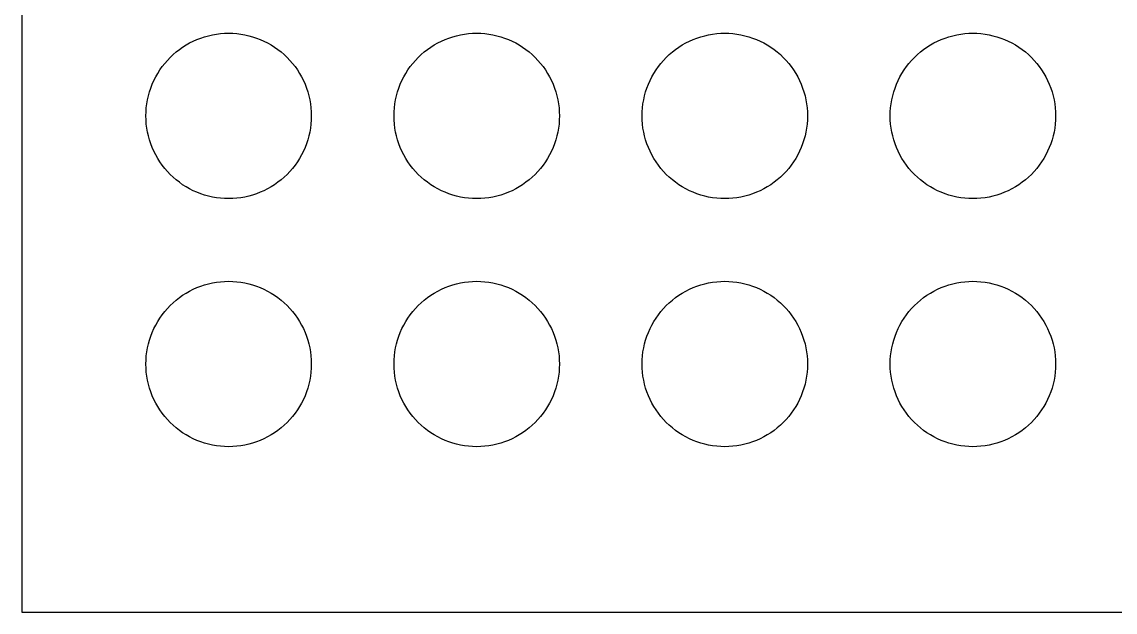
# Model space of a CAD drawing. Header units: metres. Extents: x 0 to 559, y 0 to 300.
# Drawn here: x 0 to 132.2, y 0 to 71.4 of the extents above; entities that cross this region are included whole.
import ezdxf

# ---------------------------------------------------------------- set-up
doc = ezdxf.new("R2010")
doc.units = ezdxf.units.M

msp = doc.modelspace()

# ---------------------------------------------------------------- linework, layer by layer
for p, q in [((0, 300), (0, 0)), ((19.859, 68.5773), (20.286, 68.8192)), ((20.286, 68.8192), (20.7244, 69.0399)), ((20.7244, 69.0399), (21.1732, 69.2388)), ((21.1732, 69.2388), (21.6311, 69.4154)), ((21.6311, 69.4154), (22.0972, 69.5694)), ((22.0972, 69.5694), (22.5702, 69.7003)), ((22.5702, 69.7003), (23.0491, 69.8078)), ((23.0491, 69.8078), (23.5327, 69.8918)), ((23.5327, 69.8918), (24.0198, 69.9518)), ((24.0198, 69.9518), (24.5093, 69.9879)), ((24.5093, 69.9879), (25, 70)), ((25, 70), (25.4907, 69.9879)), ((25.4907, 69.9879), (25.9802, 69.9518)), ((25.9802, 69.9518), (26.4673, 69.8918)), ((26.4673, 69.8918), (26.9509, 69.8078)), ((26.9509, 69.8078), (27.4298, 69.7003)), ((27.4298, 69.7003), (27.9028, 69.5694)), ((27.9028, 69.5694), (28.3689, 69.4154)), ((28.3689, 69.4154), (28.8268, 69.2388)), ((28.8268, 69.2388), (29.2755, 69.0399)), ((29.2755, 69.0399), (29.714, 68.8192)), ((29.714, 68.8192), (30.141, 68.5773)), ((49.859, 68.5773), (50.286, 68.8192)), ((50.286, 68.8192), (50.7244, 69.0399)), ((50.7244, 69.0399), (51.1732, 69.2388)), ((51.1732, 69.2388), (51.6311, 69.4154)), ((51.6311, 69.4154), (52.0972, 69.5694)), ((52.0972, 69.5694), (52.5702, 69.7003)), ((52.5702, 69.7003), (53.0491, 69.8078)), ((53.0491, 69.8078), (53.5327, 69.8918)), ((53.5327, 69.8918), (54.0198, 69.9518)), ((54.0198, 69.9518), (54.5093, 69.9879)), ((54.5093, 69.9879), (55, 70)), ((55, 70), (55.4907, 69.9879)), ((55.4907, 69.9879), (55.9802, 69.9518)), ((55.9802, 69.9518), (56.4673, 69.8918)), ((56.4673, 69.8918), (56.9509, 69.8078)), ((56.9509, 69.8078), (57.4298, 69.7003)), ((57.4298, 69.7003), (57.9028, 69.5694)), ((57.9028, 69.5694), (58.3689, 69.4154)), ((58.3689, 69.4154), (58.8268, 69.2388)), ((58.8268, 69.2388), (59.2755, 69.0399)), ((59.2755, 69.0399), (59.714, 68.8192)), ((59.714, 68.8192), (60.141, 68.5773)), ((79.859, 68.5773), (80.286, 68.8192)), ((80.286, 68.8192), (80.7244, 69.0399)), ((80.7244, 69.0399), (81.1732, 69.2388)), ((81.1732, 69.2388), (81.6311, 69.4154)), ((81.6311, 69.4154), (82.0972, 69.5694)), ((82.0972, 69.5694), (82.5702, 69.7003)), ((82.5702, 69.7003), (83.0491, 69.8078)), ((83.0491, 69.8078), (83.5327, 69.8918)), ((83.5327, 69.8918), (84.0198, 69.9518)), ((84.0198, 69.9518), (84.5093, 69.9879)), ((84.5093, 69.9879), (85, 70)), ((85, 70), (85.4907, 69.9879)), ((85.4907, 69.9879), (85.9802, 69.9518)), ((85.9802, 69.9518), (86.4673, 69.8918)), ((86.4673, 69.8918), (86.9509, 69.8078)), ((86.9509, 69.8078), (87.4298, 69.7003)), ((87.4298, 69.7003), (87.9028, 69.5694)), ((87.9028, 69.5694), (88.3689, 69.4154)), ((88.3689, 69.4154), (88.8268, 69.2388)), ((88.8268, 69.2388), (89.2755, 69.0399)), ((89.2755, 69.0399), (89.714, 68.8192)), ((89.714, 68.8192), (90.141, 68.5773)), ((109.859, 68.5773), (110.286, 68.8192)), ((110.286, 68.8192), (110.724, 69.0399)), ((110.724, 69.0399), (111.173, 69.2388)), ((111.173, 69.2388), (111.631, 69.4154)), ((111.631, 69.4154), (112.097, 69.5694)), ((112.097, 69.5694), (112.57, 69.7003)), ((112.57, 69.7003), (113.049, 69.8078)), ((113.049, 69.8078), (113.533, 69.8918)), ((113.533, 69.8918), (114.02, 69.9518)), ((114.02, 69.9518), (114.509, 69.9879)), ((114.509, 69.9879), (115, 70)), ((115, 70), (115.491, 69.9879)), ((115.491, 69.9879), (115.98, 69.9518)), ((115.98, 69.9518), (116.467, 69.8918)), ((116.467, 69.8918), (116.951, 69.8078)), ((116.951, 69.8078), (117.43, 69.7003)), ((117.43, 69.7003), (117.903, 69.5694)), ((117.903, 69.5694), (118.369, 69.4154)), ((118.369, 69.4154), (118.827, 69.2388)), ((118.827, 69.2388), (119.276, 69.0399)), ((119.276, 69.0399), (119.714, 68.8192)), ((119.714, 68.8192), (120.141, 68.5773)), ((18.2844, 67.4095), (18.6561, 67.7301)), ((18.6561, 67.7301), (19.043, 68.0321)), ((19.043, 68.0321), (19.4443, 68.3147)), ((19.4443, 68.3147), (19.859, 68.5773)), ((30.141, 68.5773), (30.5557, 68.3147)), ((30.5557, 68.3147), (30.957, 68.0321)), ((30.957, 68.0321), (31.3439, 67.7301)), ((31.3439, 67.7301), (31.7156, 67.4095)), ((48.2844, 67.4095), (48.6561, 67.7301)), ((48.6561, 67.7301), (49.043, 68.0321)), ((49.043, 68.0321), (49.4443, 68.3147)), ((49.4443, 68.3147), (49.859, 68.5773)), ((60.141, 68.5773), (60.5557, 68.3147)), ((60.5557, 68.3147), (60.957, 68.0321)), ((60.957, 68.0321), (61.3439, 67.7301)), ((61.3439, 67.7301), (61.7156, 67.4095)), ((78.2844, 67.4095), (78.6561, 67.7301)), ((78.6561, 67.7301), (79.043, 68.0321)), ((79.043, 68.0321), (79.4443, 68.3147)), ((79.4443, 68.3147), (79.859, 68.5773)), ((90.141, 68.5773), (90.5557, 68.3147)), ((90.5557, 68.3147), (90.957, 68.0321)), ((90.957, 68.0321), (91.3439, 67.7301)), ((91.3439, 67.7301), (91.7156, 67.4095)), ((108.284, 67.4095), (108.656, 67.7301)), ((108.656, 67.7301), (109.043, 68.0321)), ((109.043, 68.0321), (109.444, 68.3147)), ((109.444, 68.3147), (109.859, 68.5773)), ((120.141, 68.5773), (120.556, 68.3147)), ((120.556, 68.3147), (120.957, 68.0321)), ((120.957, 68.0321), (121.344, 67.7301)), ((121.344, 67.7301), (121.716, 67.4095)), ((16.9679, 65.957), (17.2699, 66.3439)), ((17.2699, 66.3439), (17.5905, 66.7156)), ((17.5905, 66.7156), (17.9289, 67.0711)), ((17.9289, 67.0711), (18.2844, 67.4095)), ((31.7156, 67.4095), (32.0711, 67.0711)), ((32.0711, 67.0711), (32.4095, 66.7156)), ((32.4095, 66.7156), (32.7301, 66.3439)), ((32.7301, 66.3439), (33.0321, 65.957)), ((46.9679, 65.957), (47.2699, 66.3439)), ((47.2699, 66.3439), (47.5905, 66.7156)), ((47.5905, 66.7156), (47.9289, 67.0711)), ((47.9289, 67.0711), (48.2844, 67.4095)), ((61.7156, 67.4095), (62.0711, 67.0711)), ((62.0711, 67.0711), (62.4095, 66.7156)), ((62.4095, 66.7156), (62.7301, 66.3439)), ((62.7301, 66.3439), (63.0321, 65.957)), ((76.9679, 65.957), (77.2699, 66.3439)), ((77.2699, 66.3439), (77.5905, 66.7156)), ((77.5905, 66.7156), (77.9289, 67.0711)), ((77.9289, 67.0711), (78.2844, 67.4095)), ((91.7156, 67.4095), (92.0711, 67.0711)), ((92.0711, 67.0711), (92.4095, 66.7156)), ((92.4095, 66.7156), (92.7301, 66.3439)), ((92.7301, 66.3439), (93.0321, 65.957)), ((106.968, 65.957), (107.27, 66.3439)), ((107.27, 66.3439), (107.59, 66.7156)), ((107.59, 66.7156), (107.929, 67.0711)), ((107.929, 67.0711), (108.284, 67.4095)), ((121.716, 67.4095), (122.071, 67.0711)), ((122.071, 67.0711), (122.41, 66.7156)), ((122.41, 66.7156), (122.73, 66.3439)), ((122.73, 66.3439), (123.032, 65.957)), ((16.1808, 64.714), (16.4227, 65.141)), ((16.4227, 65.141), (16.6853, 65.5557)), ((16.6853, 65.5557), (16.9679, 65.957)), ((33.0321, 65.957), (33.3147, 65.5557)), ((33.3147, 65.5557), (33.5773, 65.141)), ((33.5773, 65.141), (33.8192, 64.714)), ((46.1808, 64.714), (46.4227, 65.141)), ((46.4227, 65.141), (46.6853, 65.5557)), ((46.6853, 65.5557), (46.9679, 65.957)), ((63.0321, 65.957), (63.3147, 65.5557)), ((63.3147, 65.5557), (63.5773, 65.141)), ((63.5773, 65.141), (63.8192, 64.714)), ((76.1808, 64.714), (76.4227, 65.141)), ((76.4227, 65.141), (76.6853, 65.5557)), ((76.6853, 65.5557), (76.9679, 65.957)), ((93.0321, 65.957), (93.3147, 65.5557)), ((93.3147, 65.5557), (93.5773, 65.141)), ((93.5773, 65.141), (93.8192, 64.714)), ((106.181, 64.714), (106.423, 65.141)), ((106.423, 65.141), (106.685, 65.5557)), ((106.685, 65.5557), (106.968, 65.957)), ((123.032, 65.957), (123.315, 65.5557)), ((123.315, 65.5557), (123.577, 65.141)), ((123.577, 65.141), (123.819, 64.714)), ((15.5845, 63.3689), (15.7612, 63.8268)), ((15.7612, 63.8268), (15.9601, 64.2755)), ((15.9601, 64.2755), (16.1808, 64.714)), ((33.8192, 64.714), (34.0399, 64.2755)), ((34.0399, 64.2755), (34.2388, 63.8268)), ((34.2388, 63.8268), (34.4154, 63.3689)), ((45.5845, 63.3689), (45.7612, 63.8268)), ((45.7612, 63.8268), (45.9601, 64.2755)), ((45.9601, 64.2755), (46.1808, 64.714)), ((63.8192, 64.714), (64.0399, 64.2755)), ((64.0399, 64.2755), (64.2388, 63.8268)), ((64.2388, 63.8268), (64.4154, 63.3689)), ((75.5845, 63.3689), (75.7612, 63.8268)), ((75.7612, 63.8268), (75.9601, 64.2755)), ((75.9601, 64.2755), (76.1808, 64.714)), ((93.8192, 64.714), (94.0399, 64.2755)), ((94.0399, 64.2755), (94.2388, 63.8268)), ((94.2388, 63.8268), (94.4154, 63.3689)), ((105.585, 63.3689), (105.761, 63.8268)), ((105.761, 63.8268), (105.96, 64.2755)), ((105.96, 64.2755), (106.181, 64.714)), ((123.819, 64.714), (124.04, 64.2755)), ((124.04, 64.2755), (124.239, 63.8268)), ((124.239, 63.8268), (124.415, 63.3689)), ((15.1921, 61.9509), (15.2997, 62.4298)), ((15.2997, 62.4298), (15.4306, 62.9028)), ((15.4306, 62.9028), (15.5845, 63.3689)), ((34.4154, 63.3689), (34.5694, 62.9028)), ((34.5694, 62.9028), (34.7003, 62.4298)), ((34.7003, 62.4298), (34.8078, 61.9509)), ((45.1921, 61.9509), (45.2997, 62.4298)), ((45.2997, 62.4298), (45.4306, 62.9028)), ((45.4306, 62.9028), (45.5845, 63.3689)), ((64.4154, 63.3689), (64.5694, 62.9028)), ((64.5694, 62.9028), (64.7003, 62.4298)), ((64.7003, 62.4298), (64.8078, 61.9509)), ((75.1921, 61.9509), (75.2997, 62.4298)), ((75.2997, 62.4298), (75.4306, 62.9028)), ((75.4306, 62.9028), (75.5845, 63.3689)), ((94.4154, 63.3689), (94.5694, 62.9028)), ((94.5694, 62.9028), (94.7003, 62.4298)), ((94.7003, 62.4298), (94.8078, 61.9509)), ((105.192, 61.9509), (105.3, 62.4298)), ((105.3, 62.4298), (105.431, 62.9028)), ((105.431, 62.9028), (105.585, 63.3689)), ((124.415, 63.3689), (124.569, 62.9028)), ((124.569, 62.9028), (124.7, 62.4298)), ((124.7, 62.4298), (124.808, 61.9509)), ((15.012, 60.4907), (15.0481, 60.9802)), ((15.0481, 60.9802), (15.1082, 61.4673)), ((15.1082, 61.4673), (15.1921, 61.9509)), ((34.8078, 61.9509), (34.8918, 61.4673)), ((34.8918, 61.4673), (34.9518, 60.9802)), ((34.9518, 60.9802), (34.9879, 60.4907)), ((45.012, 60.4907), (45.0481, 60.9802)), ((45.0481, 60.9802), (45.1082, 61.4673)), ((45.1082, 61.4673), (45.1921, 61.9509)), ((64.8078, 61.9509), (64.8918, 61.4673)), ((64.8918, 61.4673), (64.9518, 60.9802)), ((64.9518, 60.9802), (64.9879, 60.4907)), ((75.012, 60.4907), (75.0481, 60.9802)), ((75.0481, 60.9802), (75.1082, 61.4673)), ((75.1082, 61.4673), (75.1921, 61.9509)), ((94.8078, 61.9509), (94.8918, 61.4673)), ((94.8918, 61.4673), (94.9518, 60.9802)), ((94.9518, 60.9802), (94.9879, 60.4907)), ((105.012, 60.4907), (105.048, 60.9802)), ((105.048, 60.9802), (105.108, 61.4673)), ((105.108, 61.4673), (105.192, 61.9509)), ((124.808, 61.9509), (124.892, 61.4673)), ((124.892, 61.4673), (124.952, 60.9802)), ((124.952, 60.9802), (124.988, 60.4907)), ((15, 60), (15.012, 60.4907)), ((15.012, 59.5093), (15, 60)), ((15.0481, 59.0198), (15.012, 59.5093)), ((34.9879, 59.5093), (34.9518, 59.0198)), ((34.9879, 60.4907), (35, 60)), ((35, 60), (34.9879, 59.5093)), ((45, 60), (45.012, 60.4907)), ((45.012, 59.5093), (45, 60)), ((45.0481, 59.0198), (45.012, 59.5093)), ((64.9879, 59.5093), (64.9518, 59.0198)), ((64.9879, 60.4907), (65, 60)), ((65, 60), (64.9879, 59.5093)), ((75, 60), (75.012, 60.4907)), ((75.012, 59.5093), (75, 60)), ((75.0481, 59.0198), (75.012, 59.5093)), ((94.9879, 59.5093), (94.9518, 59.0198)), ((94.9879, 60.4907), (95, 60)), ((95, 60), (94.9879, 59.5093)), ((105, 60), (105.012, 60.4907)), ((105.012, 59.5093), (105, 60)), ((105.048, 59.0198), (105.012, 59.5093)), ((124.988, 59.5093), (124.952, 59.0198)), ((124.988, 60.4907), (125, 60)), ((125, 60), (124.988, 59.5093)), ((15.1082, 58.5327), (15.0481, 59.0198)), ((15.1921, 58.0491), (15.1082, 58.5327)), ((34.8918, 58.5327), (34.8078, 58.0491)), ((34.9518, 59.0198), (34.8918, 58.5327)), ((45.1082, 58.5327), (45.0481, 59.0198)), ((45.1921, 58.0491), (45.1082, 58.5327)), ((64.8918, 58.5327), (64.8078, 58.0491)), ((64.9518, 59.0198), (64.8918, 58.5327)), ((75.1082, 58.5327), (75.0481, 59.0198)), ((75.1921, 58.0491), (75.1082, 58.5327)), ((94.8918, 58.5327), (94.8078, 58.0491)), ((94.9518, 59.0198), (94.8918, 58.5327)), ((105.108, 58.5327), (105.048, 59.0198)), ((105.192, 58.0491), (105.108, 58.5327)), ((124.892, 58.5327), (124.808, 58.0491)), ((124.952, 59.0198), (124.892, 58.5327)), ((15.2997, 57.5702), (15.1921, 58.0491)), ((15.4306, 57.0972), (15.2997, 57.5702)), ((15.5845, 56.6311), (15.4306, 57.0972)), ((34.5694, 57.0972), (34.4154, 56.6311)), ((34.7003, 57.5702), (34.5694, 57.0972)), ((34.8078, 58.0491), (34.7003, 57.5702)), ((45.2997, 57.5702), (45.1921, 58.0491)), ((45.4306, 57.0972), (45.2997, 57.5702)), ((45.5845, 56.6311), (45.4306, 57.0972)), ((64.5694, 57.0972), (64.4154, 56.6311)), ((64.7003, 57.5702), (64.5694, 57.0972)), ((64.8078, 58.0491), (64.7003, 57.5702)), ((75.2997, 57.5702), (75.1921, 58.0491)), ((75.4306, 57.0972), (75.2997, 57.5702)), ((75.5845, 56.6311), (75.4306, 57.0972)), ((94.5694, 57.0972), (94.4154, 56.6311)), ((94.7003, 57.5702), (94.5694, 57.0972)), ((94.8078, 58.0491), (94.7003, 57.5702)), ((105.3, 57.5702), (105.192, 58.0491)), ((105.431, 57.0972), (105.3, 57.5702)), ((105.585, 56.6311), (105.431, 57.0972)), ((124.569, 57.0972), (124.415, 56.6311)), ((124.7, 57.5702), (124.569, 57.0972)), ((124.808, 58.0491), (124.7, 57.5702)), ((15.7612, 56.1732), (15.5845, 56.6311)), ((15.9601, 55.7244), (15.7612, 56.1732)), ((16.1808, 55.286), (15.9601, 55.7244)), ((34.0399, 55.7244), (33.8192, 55.286)), ((34.2388, 56.1732), (34.0399, 55.7244)), ((34.4154, 56.6311), (34.2388, 56.1732)), ((45.7612, 56.1732), (45.5845, 56.6311)), ((45.9601, 55.7244), (45.7612, 56.1732)), ((46.1808, 55.286), (45.9601, 55.7244)), ((64.0399, 55.7244), (63.8192, 55.286)), ((64.2388, 56.1732), (64.0399, 55.7244)), ((64.4154, 56.6311), (64.2388, 56.1732)), ((75.7612, 56.1732), (75.5845, 56.6311)), ((75.9601, 55.7244), (75.7612, 56.1732)), ((76.1808, 55.286), (75.9601, 55.7244)), ((94.0399, 55.7244), (93.8192, 55.286)), ((94.2388, 56.1732), (94.0399, 55.7244)), ((94.4154, 56.6311), (94.2388, 56.1732)), ((105.761, 56.1732), (105.585, 56.6311)), ((105.96, 55.7244), (105.761, 56.1732)), ((106.181, 55.286), (105.96, 55.7244)), ((124.04, 55.7244), (123.819, 55.286)), ((124.239, 56.1732), (124.04, 55.7244)), ((124.415, 56.6311), (124.239, 56.1732)), ((16.4227, 54.859), (16.1808, 55.286)), ((16.6853, 54.4443), (16.4227, 54.859)), ((16.9679, 54.043), (16.6853, 54.4443)), ((33.3147, 54.4443), (33.0321, 54.043)), ((33.5773, 54.859), (33.3147, 54.4443)), ((33.8192, 55.286), (33.5773, 54.859)), ((46.4227, 54.859), (46.1808, 55.286)), ((46.6853, 54.4443), (46.4227, 54.859)), ((46.9679, 54.043), (46.6853, 54.4443)), ((63.3147, 54.4443), (63.0321, 54.043)), ((63.5773, 54.859), (63.3147, 54.4443)), ((63.8192, 55.286), (63.5773, 54.859)), ((76.4227, 54.859), (76.1808, 55.286)), ((76.6853, 54.4443), (76.4227, 54.859)), ((76.9679, 54.043), (76.6853, 54.4443)), ((93.3147, 54.4443), (93.0321, 54.043)), ((93.5773, 54.859), (93.3147, 54.4443)), ((93.8192, 55.286), (93.5773, 54.859)), ((106.423, 54.859), (106.181, 55.286)), ((106.685, 54.4443), (106.423, 54.859)), ((106.968, 54.043), (106.685, 54.4443)), ((123.315, 54.4443), (123.032, 54.043)), ((123.577, 54.859), (123.315, 54.4443)), ((123.819, 55.286), (123.577, 54.859)), ((17.2699, 53.6561), (16.9679, 54.043)), ((17.5905, 53.2844), (17.2699, 53.6561)), ((17.9289, 52.9289), (17.5905, 53.2844)), ((18.2844, 52.5905), (17.9289, 52.9289)), ((32.0711, 52.9289), (31.7156, 52.5905)), ((32.4095, 53.2844), (32.0711, 52.9289)), ((32.7301, 53.6561), (32.4095, 53.2844)), ((33.0321, 54.043), (32.7301, 53.6561)), ((47.2699, 53.6561), (46.9679, 54.043)), ((47.5905, 53.2844), (47.2699, 53.6561)), ((47.9289, 52.9289), (47.5905, 53.2844)), ((48.2844, 52.5905), (47.9289, 52.9289)), ((62.0711, 52.9289), (61.7156, 52.5905)), ((62.4095, 53.2844), (62.0711, 52.9289)), ((62.7301, 53.6561), (62.4095, 53.2844)), ((63.0321, 54.043), (62.7301, 53.6561)), ((77.2699, 53.6561), (76.9679, 54.043)), ((77.5905, 53.2844), (77.2699, 53.6561)), ((77.9289, 52.9289), (77.5905, 53.2844)), ((78.2844, 52.5905), (77.9289, 52.9289)), ((92.0711, 52.9289), (91.7156, 52.5905)), ((92.4095, 53.2844), (92.0711, 52.9289)), ((92.7301, 53.6561), (92.4095, 53.2844)), ((93.0321, 54.043), (92.7301, 53.6561)), ((107.27, 53.6561), (106.968, 54.043)), ((107.59, 53.2844), (107.27, 53.6561)), ((107.929, 52.9289), (107.59, 53.2844)), ((108.284, 52.5905), (107.929, 52.9289)), ((122.071, 52.9289), (121.716, 52.5905)), ((122.41, 53.2844), (122.071, 52.9289)), ((122.73, 53.6561), (122.41, 53.2844)), ((123.032, 54.043), (122.73, 53.6561)), ((18.6561, 52.2699), (18.2844, 52.5905)), ((19.043, 51.9679), (18.6561, 52.2699)), ((19.4443, 51.6853), (19.043, 51.9679)), ((19.859, 51.4227), (19.4443, 51.6853)), ((30.5557, 51.6853), (30.141, 51.4227)), ((30.957, 51.9679), (30.5557, 51.6853)), ((31.3439, 52.2699), (30.957, 51.9679)), ((31.7156, 52.5905), (31.3439, 52.2699)), ((48.6561, 52.2699), (48.2844, 52.5905)), ((49.043, 51.9679), (48.6561, 52.2699)), ((49.4443, 51.6853), (49.043, 51.9679)), ((49.859, 51.4227), (49.4443, 51.6853)), ((60.5557, 51.6853), (60.141, 51.4227)), ((60.957, 51.9679), (60.5557, 51.6853)), ((61.3439, 52.2699), (60.957, 51.9679)), ((61.7156, 52.5905), (61.3439, 52.2699)), ((78.6561, 52.2699), (78.2844, 52.5905)), ((79.043, 51.9679), (78.6561, 52.2699)), ((79.4443, 51.6853), (79.043, 51.9679)), ((79.859, 51.4227), (79.4443, 51.6853)), ((90.5557, 51.6853), (90.141, 51.4227)), ((90.957, 51.9679), (90.5557, 51.6853)), ((91.3439, 52.2699), (90.957, 51.9679)), ((91.7156, 52.5905), (91.3439, 52.2699)), ((108.656, 52.2699), (108.284, 52.5905)), ((109.043, 51.9679), (108.656, 52.2699)), ((109.444, 51.6853), (109.043, 51.9679)), ((109.859, 51.4227), (109.444, 51.6853)), ((120.556, 51.6853), (120.141, 51.4227)), ((120.957, 51.9679), (120.556, 51.6853)), ((121.344, 52.2699), (120.957, 51.9679)), ((121.716, 52.5905), (121.344, 52.2699)), ((20.286, 51.1808), (19.859, 51.4227)), ((20.7244, 50.9601), (20.286, 51.1808)), ((21.1732, 50.7612), (20.7244, 50.9601)), ((21.6311, 50.5845), (21.1732, 50.7612)), ((22.0972, 50.4306), (21.6311, 50.5845)), ((22.5702, 50.2997), (22.0972, 50.4306)), ((23.0491, 50.1921), (22.5702, 50.2997)), ((27.4298, 50.2997), (26.9509, 50.1921)), ((27.9028, 50.4306), (27.4298, 50.2997)), ((28.3689, 50.5845), (27.9028, 50.4306)), ((28.8268, 50.7612), (28.3689, 50.5845)), ((29.2755, 50.9601), (28.8268, 50.7612)), ((29.714, 51.1808), (29.2755, 50.9601)), ((30.141, 51.4227), (29.714, 51.1808)), ((50.286, 51.1808), (49.859, 51.4227)), ((50.7244, 50.9601), (50.286, 51.1808)), ((51.1732, 50.7612), (50.7244, 50.9601)), ((51.6311, 50.5845), (51.1732, 50.7612)), ((52.0972, 50.4306), (51.6311, 50.5845)), ((52.5702, 50.2997), (52.0972, 50.4306)), ((53.0491, 50.1921), (52.5702, 50.2997)), ((57.4298, 50.2997), (56.9509, 50.1921)), ((57.9028, 50.4306), (57.4298, 50.2997)), ((58.3689, 50.5845), (57.9028, 50.4306)), ((58.8268, 50.7612), (58.3689, 50.5845)), ((59.2755, 50.9601), (58.8268, 50.7612)), ((59.714, 51.1808), (59.2755, 50.9601)), ((60.141, 51.4227), (59.714, 51.1808)), ((80.286, 51.1808), (79.859, 51.4227)), ((80.7244, 50.9601), (80.286, 51.1808)), ((81.1732, 50.7612), (80.7244, 50.9601)), ((81.6311, 50.5845), (81.1732, 50.7612)), ((82.0972, 50.4306), (81.6311, 50.5845)), ((82.5702, 50.2997), (82.0972, 50.4306)), ((83.0491, 50.1921), (82.5702, 50.2997)), ((87.4298, 50.2997), (86.9509, 50.1921)), ((87.9028, 50.4306), (87.4298, 50.2997)), ((88.3689, 50.5845), (87.9028, 50.4306)), ((88.8268, 50.7612), (88.3689, 50.5845)), ((89.2755, 50.9601), (88.8268, 50.7612)), ((89.714, 51.1808), (89.2755, 50.9601)), ((90.141, 51.4227), (89.714, 51.1808)), ((110.286, 51.1808), (109.859, 51.4227)), ((110.724, 50.9601), (110.286, 51.1808)), ((111.173, 50.7612), (110.724, 50.9601)), ((111.631, 50.5845), (111.173, 50.7612)), ((112.097, 50.4306), (111.631, 50.5845)), ((112.57, 50.2997), (112.097, 50.4306)), ((113.049, 50.1921), (112.57, 50.2997)), ((117.43, 50.2997), (116.951, 50.1921)), ((117.903, 50.4306), (117.43, 50.2997)), ((118.369, 50.5845), (117.903, 50.4306)), ((118.827, 50.7612), (118.369, 50.5845)), ((119.276, 50.9601), (118.827, 50.7612)), ((119.714, 51.1808), (119.276, 50.9601)), ((120.141, 51.4227), (119.714, 51.1808)), ((23.5327, 50.1082), (23.0491, 50.1921)), ((24.0198, 50.0481), (23.5327, 50.1082)), ((24.5093, 50.012), (24.0198, 50.0481)), ((25, 50), (24.5093, 50.012)), ((25.4907, 50.012), (25, 50)), ((25.9802, 50.0481), (25.4907, 50.012)), ((26.4673, 50.1082), (25.9802, 50.0481)), ((26.9509, 50.1921), (26.4673, 50.1082)), ((53.5327, 50.1082), (53.0491, 50.1921)), ((54.0198, 50.0481), (53.5327, 50.1082)), ((54.5093, 50.012), (54.0198, 50.0481)), ((55, 50), (54.5093, 50.012)), ((55.4907, 50.012), (55, 50)), ((55.9802, 50.0481), (55.4907, 50.012)), ((56.4673, 50.1082), (55.9802, 50.0481)), ((56.9509, 50.1921), (56.4673, 50.1082)), ((83.5327, 50.1082), (83.0491, 50.1921)), ((84.0198, 50.0481), (83.5327, 50.1082)), ((84.5093, 50.012), (84.0198, 50.0481)), ((85, 50), (84.5093, 50.012)), ((85.4907, 50.012), (85, 50)), ((85.9802, 50.0481), (85.4907, 50.012)), ((86.4673, 50.1082), (85.9802, 50.0481)), ((86.9509, 50.1921), (86.4673, 50.1082)), ((113.533, 50.1082), (113.049, 50.1921)), ((114.02, 50.0481), (113.533, 50.1082)), ((114.509, 50.012), (114.02, 50.0481)), ((115, 50), (114.509, 50.012)), ((115.491, 50.012), (115, 50)), ((115.98, 50.0481), (115.491, 50.012)), ((116.467, 50.1082), (115.98, 50.0481)), ((116.951, 50.1921), (116.467, 50.1082)), ((22.0972, 39.5694), (22.5702, 39.7003)), ((22.5702, 39.7003), (23.0491, 39.8078)), ((23.0491, 39.8078), (23.5327, 39.8918)), ((23.5327, 39.8918), (24.0198, 39.9518)), ((24.0198, 39.9518), (24.5093, 39.9879)), ((24.5093, 39.9879), (25, 40)), ((25, 40), (25.4907, 39.9879)), ((25.4907, 39.9879), (25.9802, 39.9518)), ((25.9802, 39.9518), (26.4673, 39.8918)), ((26.4673, 39.8918), (26.9509, 39.8078)), ((26.9509, 39.8078), (27.4298, 39.7003)), ((27.4298, 39.7003), (27.9028, 39.5694)), ((52.0972, 39.5694), (52.5702, 39.7003)), ((52.5702, 39.7003), (53.0491, 39.8078)), ((53.0491, 39.8078), (53.5327, 39.8918)), ((53.5327, 39.8918), (54.0198, 39.9518)), ((54.0198, 39.9518), (54.5093, 39.9879)), ((54.5093, 39.9879), (55, 40)), ((55, 40), (55.4907, 39.9879)), ((55.4907, 39.9879), (55.9802, 39.9518)), ((55.9802, 39.9518), (56.4673, 39.8918)), ((56.4673, 39.8918), (56.9509, 39.8078)), ((56.9509, 39.8078), (57.4298, 39.7003)), ((57.4298, 39.7003), (57.9028, 39.5694)), ((82.0972, 39.5694), (82.5702, 39.7003)), ((82.5702, 39.7003), (83.0491, 39.8078)), ((83.0491, 39.8078), (83.5327, 39.8918)), ((83.5327, 39.8918), (84.0198, 39.9518)), ((84.0198, 39.9518), (84.5093, 39.9879)), ((84.5093, 39.9879), (85, 40)), ((85, 40), (85.4907, 39.9879)), ((85.4907, 39.9879), (85.9802, 39.9518)), ((85.9802, 39.9518), (86.4673, 39.8918)), ((86.4673, 39.8918), (86.9509, 39.8078)), ((86.9509, 39.8078), (87.4298, 39.7003)), ((87.4298, 39.7003), (87.9028, 39.5694)), ((112.097, 39.5694), (112.57, 39.7003)), ((112.57, 39.7003), (113.049, 39.8078)), ((113.049, 39.8078), (113.533, 39.8918)), ((113.533, 39.8918), (114.02, 39.9518)), ((114.02, 39.9518), (114.509, 39.9879)), ((114.509, 39.9879), (115, 40)), ((115, 40), (115.491, 39.9879)), ((115.491, 39.9879), (115.98, 39.9518)), ((115.98, 39.9518), (116.467, 39.8918)), ((116.467, 39.8918), (116.951, 39.8078)), ((116.951, 39.8078), (117.43, 39.7003)), ((117.43, 39.7003), (117.903, 39.5694)), ((19.4443, 38.3147), (19.859, 38.5773)), ((19.859, 38.5773), (20.286, 38.8192)), ((20.286, 38.8192), (20.7244, 39.0399)), ((20.7244, 39.0399), (21.1732, 39.2388)), ((21.1732, 39.2388), (21.6311, 39.4154)), ((21.6311, 39.4154), (22.0972, 39.5694)), ((27.9028, 39.5694), (28.3689, 39.4154)), ((28.3689, 39.4154), (28.8268, 39.2388)), ((28.8268, 39.2388), (29.2755, 39.0399)), ((29.2755, 39.0399), (29.714, 38.8192)), ((29.714, 38.8192), (30.141, 38.5773)), ((30.141, 38.5773), (30.5557, 38.3147)), ((49.4443, 38.3147), (49.859, 38.5773)), ((49.859, 38.5773), (50.286, 38.8192)), ((50.286, 38.8192), (50.7244, 39.0399)), ((50.7244, 39.0399), (51.1732, 39.2388)), ((51.1732, 39.2388), (51.6311, 39.4154)), ((51.6311, 39.4154), (52.0972, 39.5694)), ((57.9028, 39.5694), (58.3689, 39.4154)), ((58.3689, 39.4154), (58.8268, 39.2388)), ((58.8268, 39.2388), (59.2755, 39.0399)), ((59.2755, 39.0399), (59.714, 38.8192)), ((59.714, 38.8192), (60.141, 38.5773)), ((60.141, 38.5773), (60.5557, 38.3147)), ((79.4443, 38.3147), (79.859, 38.5773)), ((79.859, 38.5773), (80.286, 38.8192)), ((80.286, 38.8192), (80.7244, 39.0399)), ((80.7244, 39.0399), (81.1732, 39.2388)), ((81.1732, 39.2388), (81.6311, 39.4154)), ((81.6311, 39.4154), (82.0972, 39.5694)), ((87.9028, 39.5694), (88.3689, 39.4154)), ((88.3689, 39.4154), (88.8268, 39.2388)), ((88.8268, 39.2388), (89.2755, 39.0399)), ((89.2755, 39.0399), (89.714, 38.8192)), ((89.714, 38.8192), (90.141, 38.5773)), ((90.141, 38.5773), (90.5557, 38.3147)), ((109.444, 38.3147), (109.859, 38.5773)), ((109.859, 38.5773), (110.286, 38.8192)), ((110.286, 38.8192), (110.724, 39.0399)), ((110.724, 39.0399), (111.173, 39.2388)), ((111.173, 39.2388), (111.631, 39.4154)), ((111.631, 39.4154), (112.097, 39.5694)), ((117.903, 39.5694), (118.369, 39.4154)), ((118.369, 39.4154), (118.827, 39.2388)), ((118.827, 39.2388), (119.276, 39.0399)), ((119.276, 39.0399), (119.714, 38.8192)), ((119.714, 38.8192), (120.141, 38.5773)), ((120.141, 38.5773), (120.556, 38.3147)), ((17.5905, 36.7156), (17.9289, 37.0711)), ((17.9289, 37.0711), (18.2844, 37.4095)), ((18.2844, 37.4095), (18.6561, 37.7301)), ((18.6561, 37.7301), (19.043, 38.0321)), ((19.043, 38.0321), (19.4443, 38.3147)), ((30.5557, 38.3147), (30.957, 38.0321)), ((30.957, 38.0321), (31.3439, 37.7301)), ((31.3439, 37.7301), (31.7156, 37.4095)), ((31.7156, 37.4095), (32.0711, 37.0711)), ((32.0711, 37.0711), (32.4095, 36.7156)), ((47.5905, 36.7156), (47.9289, 37.0711)), ((47.9289, 37.0711), (48.2844, 37.4095)), ((48.2844, 37.4095), (48.6561, 37.7301)), ((48.6561, 37.7301), (49.043, 38.0321)), ((49.043, 38.0321), (49.4443, 38.3147)), ((60.5557, 38.3147), (60.957, 38.0321)), ((60.957, 38.0321), (61.3439, 37.7301)), ((61.3439, 37.7301), (61.7156, 37.4095)), ((61.7156, 37.4095), (62.0711, 37.0711)), ((62.0711, 37.0711), (62.4095, 36.7156)), ((77.5905, 36.7156), (77.9289, 37.0711)), ((77.9289, 37.0711), (78.2844, 37.4095)), ((78.2844, 37.4095), (78.6561, 37.7301)), ((78.6561, 37.7301), (79.043, 38.0321)), ((79.043, 38.0321), (79.4443, 38.3147)), ((90.5557, 38.3147), (90.957, 38.0321)), ((90.957, 38.0321), (91.3439, 37.7301)), ((91.3439, 37.7301), (91.7156, 37.4095)), ((91.7156, 37.4095), (92.0711, 37.0711)), ((92.0711, 37.0711), (92.4095, 36.7156)), ((107.59, 36.7156), (107.929, 37.0711)), ((107.929, 37.0711), (108.284, 37.4095)), ((108.284, 37.4095), (108.656, 37.7301)), ((108.656, 37.7301), (109.043, 38.0321)), ((109.043, 38.0321), (109.444, 38.3147)), ((120.556, 38.3147), (120.957, 38.0321)), ((120.957, 38.0321), (121.344, 37.7301)), ((121.344, 37.7301), (121.716, 37.4095)), ((121.716, 37.4095), (122.071, 37.0711)), ((122.071, 37.0711), (122.41, 36.7156)), ((16.6853, 35.5557), (16.9679, 35.957)), ((16.9679, 35.957), (17.2699, 36.3439)), ((17.2699, 36.3439), (17.5905, 36.7156)), ((32.4095, 36.7156), (32.7301, 36.3439)), ((32.7301, 36.3439), (33.0321, 35.957)), ((33.0321, 35.957), (33.3147, 35.5557)), ((46.6853, 35.5557), (46.9679, 35.957)), ((46.9679, 35.957), (47.2699, 36.3439)), ((47.2699, 36.3439), (47.5905, 36.7156)), ((62.4095, 36.7156), (62.7301, 36.3439)), ((62.7301, 36.3439), (63.0321, 35.957)), ((63.0321, 35.957), (63.3147, 35.5557)), ((76.6853, 35.5557), (76.9679, 35.957)), ((76.9679, 35.957), (77.2699, 36.3439)), ((77.2699, 36.3439), (77.5905, 36.7156)), ((92.4095, 36.7156), (92.7301, 36.3439)), ((92.7301, 36.3439), (93.0321, 35.957)), ((93.0321, 35.957), (93.3147, 35.5557)), ((106.685, 35.5557), (106.968, 35.957)), ((106.968, 35.957), (107.27, 36.3439)), ((107.27, 36.3439), (107.59, 36.7156)), ((122.41, 36.7156), (122.73, 36.3439)), ((122.73, 36.3439), (123.032, 35.957)), ((123.032, 35.957), (123.315, 35.5557)), ((15.9601, 34.2755), (16.1808, 34.714)), ((16.1808, 34.714), (16.4227, 35.141)), ((16.4227, 35.141), (16.6853, 35.5557)), ((33.3147, 35.5557), (33.5773, 35.141)), ((33.5773, 35.141), (33.8192, 34.714)), ((33.8192, 34.714), (34.0399, 34.2755)), ((45.9601, 34.2755), (46.1808, 34.714)), ((46.1808, 34.714), (46.4227, 35.141)), ((46.4227, 35.141), (46.6853, 35.5557)), ((63.3147, 35.5557), (63.5773, 35.141)), ((63.5773, 35.141), (63.8192, 34.714)), ((63.8192, 34.714), (64.0399, 34.2755)), ((75.9601, 34.2755), (76.1808, 34.714)), ((76.1808, 34.714), (76.4227, 35.141)), ((76.4227, 35.141), (76.6853, 35.5557)), ((93.3147, 35.5557), (93.5773, 35.141)), ((93.5773, 35.141), (93.8192, 34.714)), ((93.8192, 34.714), (94.0399, 34.2755)), ((105.96, 34.2755), (106.181, 34.714)), ((106.181, 34.714), (106.423, 35.141)), ((106.423, 35.141), (106.685, 35.5557)), ((123.315, 35.5557), (123.577, 35.141)), ((123.577, 35.141), (123.819, 34.714)), ((123.819, 34.714), (124.04, 34.2755)), ((15.4306, 32.9028), (15.5845, 33.3689)), ((15.5845, 33.3689), (15.7612, 33.8268)), ((15.7612, 33.8268), (15.9601, 34.2755)), ((34.0399, 34.2755), (34.2388, 33.8268)), ((34.2388, 33.8268), (34.4154, 33.3689)), ((34.4154, 33.3689), (34.5694, 32.9028)), ((45.4306, 32.9028), (45.5845, 33.3689)), ((45.5845, 33.3689), (45.7612, 33.8268)), ((45.7612, 33.8268), (45.9601, 34.2755)), ((64.0399, 34.2755), (64.2388, 33.8268)), ((64.2388, 33.8268), (64.4154, 33.3689)), ((64.4154, 33.3689), (64.5694, 32.9028)), ((75.4306, 32.9028), (75.5845, 33.3689)), ((75.5845, 33.3689), (75.7612, 33.8268)), ((75.7612, 33.8268), (75.9601, 34.2755)), ((94.0399, 34.2755), (94.2388, 33.8268)), ((94.2388, 33.8268), (94.4154, 33.3689)), ((94.4154, 33.3689), (94.5694, 32.9028)), ((105.431, 32.9028), (105.585, 33.3689)), ((105.585, 33.3689), (105.761, 33.8268)), ((105.761, 33.8268), (105.96, 34.2755)), ((124.04, 34.2755), (124.239, 33.8268)), ((124.239, 33.8268), (124.415, 33.3689)), ((124.415, 33.3689), (124.569, 32.9028)), ((15.1082, 31.4673), (15.1921, 31.9509)), ((15.1921, 31.9509), (15.2997, 32.4298)), ((15.2997, 32.4298), (15.4306, 32.9028)), ((34.5694, 32.9028), (34.7003, 32.4298)), ((34.7003, 32.4298), (34.8078, 31.9509)), ((34.8078, 31.9509), (34.8918, 31.4673)), ((45.1082, 31.4673), (45.1921, 31.9509)), ((45.1921, 31.9509), (45.2997, 32.4298)), ((45.2997, 32.4298), (45.4306, 32.9028)), ((64.5694, 32.9028), (64.7003, 32.4298)), ((64.7003, 32.4298), (64.8078, 31.9509)), ((64.8078, 31.9509), (64.8918, 31.4673)), ((75.1082, 31.4673), (75.1921, 31.9509)), ((75.1921, 31.9509), (75.2997, 32.4298)), ((75.2997, 32.4298), (75.4306, 32.9028)), ((94.5694, 32.9028), (94.7003, 32.4298)), ((94.7003, 32.4298), (94.8078, 31.9509)), ((94.8078, 31.9509), (94.8918, 31.4673)), ((105.108, 31.4673), (105.192, 31.9509)), ((105.192, 31.9509), (105.3, 32.4298)), ((105.3, 32.4298), (105.431, 32.9028)), ((124.569, 32.9028), (124.7, 32.4298)), ((124.7, 32.4298), (124.808, 31.9509)), ((124.808, 31.9509), (124.892, 31.4673)), ((15, 30), (15.012, 30.4907)), ((15.012, 30.4907), (15.0481, 30.9802)), ((15.0481, 30.9802), (15.1082, 31.4673)), ((34.8918, 31.4673), (34.9518, 30.9802)), ((34.9518, 30.9802), (34.9879, 30.4907)), ((34.9879, 30.4907), (35, 30)), ((45, 30), (45.012, 30.4907)), ((45.012, 30.4907), (45.0481, 30.9802)), ((45.0481, 30.9802), (45.1082, 31.4673)), ((64.8918, 31.4673), (64.9518, 30.9802)), ((64.9518, 30.9802), (64.9879, 30.4907)), ((64.9879, 30.4907), (65, 30)), ((75, 30), (75.012, 30.4907)), ((75.012, 30.4907), (75.0481, 30.9802)), ((75.0481, 30.9802), (75.1082, 31.4673)), ((94.8918, 31.4673), (94.9518, 30.9802)), ((94.9518, 30.9802), (94.9879, 30.4907)), ((94.9879, 30.4907), (95, 30)), ((105, 30), (105.012, 30.4907)), ((105.012, 30.4907), (105.048, 30.9802)), ((105.048, 30.9802), (105.108, 31.4673)), ((124.892, 31.4673), (124.952, 30.9802)), ((124.952, 30.9802), (124.988, 30.4907)), ((124.988, 30.4907), (125, 30)), ((15.012, 29.5093), (15, 30)), ((15.0481, 29.0198), (15.012, 29.5093)), ((34.9879, 29.5093), (34.9518, 29.0198)), ((35, 30), (34.9879, 29.5093)), ((45.012, 29.5093), (45, 30)), ((45.0481, 29.0198), (45.012, 29.5093)), ((64.9879, 29.5093), (64.9518, 29.0198)), ((65, 30), (64.9879, 29.5093)), ((75.012, 29.5093), (75, 30)), ((75.0481, 29.0198), (75.012, 29.5093)), ((94.9879, 29.5093), (94.9518, 29.0198)), ((95, 30), (94.9879, 29.5093)), ((105.012, 29.5093), (105, 30)), ((105.048, 29.0198), (105.012, 29.5093)), ((124.988, 29.5093), (124.952, 29.0198)), ((125, 30), (124.988, 29.5093)), ((15.1082, 28.5327), (15.0481, 29.0198)), ((15.1921, 28.0491), (15.1082, 28.5327)), ((15.2997, 27.5702), (15.1921, 28.0491)), ((34.8078, 28.0491), (34.7003, 27.5702)), ((34.8918, 28.5327), (34.8078, 28.0491)), ((34.9518, 29.0198), (34.8918, 28.5327)), ((45.1082, 28.5327), (45.0481, 29.0198)), ((45.1921, 28.0491), (45.1082, 28.5327)), ((45.2997, 27.5702), (45.1921, 28.0491)), ((64.8078, 28.0491), (64.7003, 27.5702)), ((64.8918, 28.5327), (64.8078, 28.0491)), ((64.9518, 29.0198), (64.8918, 28.5327)), ((75.1082, 28.5327), (75.0481, 29.0198)), ((75.1921, 28.0491), (75.1082, 28.5327)), ((75.2997, 27.5702), (75.1921, 28.0491)), ((94.8078, 28.0491), (94.7003, 27.5702)), ((94.8918, 28.5327), (94.8078, 28.0491)), ((94.9518, 29.0198), (94.8918, 28.5327)), ((105.108, 28.5327), (105.048, 29.0198)), ((105.192, 28.0491), (105.108, 28.5327)), ((105.3, 27.5702), (105.192, 28.0491)), ((124.808, 28.0491), (124.7, 27.5702)), ((124.892, 28.5327), (124.808, 28.0491)), ((124.952, 29.0198), (124.892, 28.5327)), ((15.4306, 27.0972), (15.2997, 27.5702)), ((15.5845, 26.6311), (15.4306, 27.0972)), ((15.7612, 26.1732), (15.5845, 26.6311)), ((34.4154, 26.6311), (34.2388, 26.1732)), ((34.5694, 27.0972), (34.4154, 26.6311)), ((34.7003, 27.5702), (34.5694, 27.0972)), ((45.4306, 27.0972), (45.2997, 27.5702)), ((45.5845, 26.6311), (45.4306, 27.0972)), ((45.7612, 26.1732), (45.5845, 26.6311)), ((64.4154, 26.6311), (64.2388, 26.1732)), ((64.5694, 27.0972), (64.4154, 26.6311)), ((64.7003, 27.5702), (64.5694, 27.0972)), ((75.4306, 27.0972), (75.2997, 27.5702)), ((75.5845, 26.6311), (75.4306, 27.0972)), ((75.7612, 26.1732), (75.5845, 26.6311)), ((94.4154, 26.6311), (94.2388, 26.1732)), ((94.5694, 27.0972), (94.4154, 26.6311)), ((94.7003, 27.5702), (94.5694, 27.0972)), ((105.431, 27.0972), (105.3, 27.5702)), ((105.585, 26.6311), (105.431, 27.0972)), ((105.761, 26.1732), (105.585, 26.6311)), ((124.415, 26.6311), (124.239, 26.1732)), ((124.569, 27.0972), (124.415, 26.6311)), ((124.7, 27.5702), (124.569, 27.0972)), ((15.9601, 25.7244), (15.7612, 26.1732)), ((16.1808, 25.286), (15.9601, 25.7244)), ((16.4227, 24.859), (16.1808, 25.286)), ((33.8192, 25.286), (33.5773, 24.859)), ((34.0399, 25.7244), (33.8192, 25.286)), ((34.2388, 26.1732), (34.0399, 25.7244)), ((45.9601, 25.7244), (45.7612, 26.1732)), ((46.1808, 25.286), (45.9601, 25.7244)), ((46.4227, 24.859), (46.1808, 25.286)), ((63.8192, 25.286), (63.5773, 24.859)), ((64.0399, 25.7244), (63.8192, 25.286)), ((64.2388, 26.1732), (64.0399, 25.7244)), ((75.9601, 25.7244), (75.7612, 26.1732)), ((76.1808, 25.286), (75.9601, 25.7244)), ((76.4227, 24.859), (76.1808, 25.286)), ((93.8192, 25.286), (93.5773, 24.859)), ((94.0399, 25.7244), (93.8192, 25.286)), ((94.2388, 26.1732), (94.0399, 25.7244)), ((105.96, 25.7244), (105.761, 26.1732)), ((106.181, 25.286), (105.96, 25.7244)), ((106.423, 24.859), (106.181, 25.286)), ((123.819, 25.286), (123.577, 24.859)), ((124.04, 25.7244), (123.819, 25.286)), ((124.239, 26.1732), (124.04, 25.7244)), ((16.6853, 24.4443), (16.4227, 24.859)), ((16.9679, 24.043), (16.6853, 24.4443)), ((17.2699, 23.6561), (16.9679, 24.043)), ((33.0321, 24.043), (32.7301, 23.6561)), ((33.3147, 24.4443), (33.0321, 24.043)), ((33.5773, 24.859), (33.3147, 24.4443)), ((46.6853, 24.4443), (46.4227, 24.859)), ((46.9679, 24.043), (46.6853, 24.4443)), ((47.2699, 23.6561), (46.9679, 24.043)), ((63.0321, 24.043), (62.7301, 23.6561)), ((63.3147, 24.4443), (63.0321, 24.043)), ((63.5773, 24.859), (63.3147, 24.4443)), ((76.6853, 24.4443), (76.4227, 24.859)), ((76.9679, 24.043), (76.6853, 24.4443)), ((77.2699, 23.6561), (76.9679, 24.043)), ((93.0321, 24.043), (92.7301, 23.6561)), ((93.3147, 24.4443), (93.0321, 24.043)), ((93.5773, 24.859), (93.3147, 24.4443)), ((106.685, 24.4443), (106.423, 24.859)), ((106.968, 24.043), (106.685, 24.4443)), ((107.27, 23.6561), (106.968, 24.043)), ((123.032, 24.043), (122.73, 23.6561)), ((123.315, 24.4443), (123.032, 24.043)), ((123.577, 24.859), (123.315, 24.4443)), ((17.5905, 23.2844), (17.2699, 23.6561)), ((17.9289, 22.9289), (17.5905, 23.2844)), ((18.2844, 22.5905), (17.9289, 22.9289)), ((18.6561, 22.2699), (18.2844, 22.5905)), ((31.7156, 22.5905), (31.3439, 22.2699)), ((32.0711, 22.9289), (31.7156, 22.5905)), ((32.4095, 23.2844), (32.0711, 22.9289)), ((32.7301, 23.6561), (32.4095, 23.2844)), ((47.5905, 23.2844), (47.2699, 23.6561)), ((47.9289, 22.9289), (47.5905, 23.2844)), ((48.2844, 22.5905), (47.9289, 22.9289)), ((48.6561, 22.2699), (48.2844, 22.5905)), ((61.7156, 22.5905), (61.3439, 22.2699)), ((62.0711, 22.9289), (61.7156, 22.5905)), ((62.4095, 23.2844), (62.0711, 22.9289)), ((62.7301, 23.6561), (62.4095, 23.2844)), ((77.5905, 23.2844), (77.2699, 23.6561)), ((77.9289, 22.9289), (77.5905, 23.2844)), ((78.2844, 22.5905), (77.9289, 22.9289)), ((78.6561, 22.2699), (78.2844, 22.5905)), ((91.7156, 22.5905), (91.3439, 22.2699)), ((92.0711, 22.9289), (91.7156, 22.5905)), ((92.4095, 23.2844), (92.0711, 22.9289)), ((92.7301, 23.6561), (92.4095, 23.2844)), ((107.59, 23.2844), (107.27, 23.6561)), ((107.929, 22.9289), (107.59, 23.2844)), ((108.284, 22.5905), (107.929, 22.9289)), ((108.656, 22.2699), (108.284, 22.5905)), ((121.716, 22.5905), (121.344, 22.2699)), ((122.071, 22.9289), (121.716, 22.5905)), ((122.41, 23.2844), (122.071, 22.9289)), ((122.73, 23.6561), (122.41, 23.2844)), ((19.043, 21.9679), (18.6561, 22.2699)), ((19.4443, 21.6853), (19.043, 21.9679)), ((19.859, 21.4227), (19.4443, 21.6853)), ((20.286, 21.1808), (19.859, 21.4227)), ((20.7244, 20.9601), (20.286, 21.1808)), ((29.714, 21.1808), (29.2755, 20.9601)), ((30.141, 21.4227), (29.714, 21.1808)), ((30.5557, 21.6853), (30.141, 21.4227)), ((30.957, 21.9679), (30.5557, 21.6853)), ((31.3439, 22.2699), (30.957, 21.9679)), ((49.043, 21.9679), (48.6561, 22.2699)), ((49.4443, 21.6853), (49.043, 21.9679)), ((49.859, 21.4227), (49.4443, 21.6853)), ((50.286, 21.1808), (49.859, 21.4227)), ((50.7244, 20.9601), (50.286, 21.1808)), ((59.714, 21.1808), (59.2755, 20.9601)), ((60.141, 21.4227), (59.714, 21.1808)), ((60.5557, 21.6853), (60.141, 21.4227)), ((60.957, 21.9679), (60.5557, 21.6853)), ((61.3439, 22.2699), (60.957, 21.9679)), ((79.043, 21.9679), (78.6561, 22.2699)), ((79.4443, 21.6853), (79.043, 21.9679)), ((79.859, 21.4227), (79.4443, 21.6853)), ((80.286, 21.1808), (79.859, 21.4227)), ((80.7244, 20.9601), (80.286, 21.1808)), ((89.714, 21.1808), (89.2755, 20.9601)), ((90.141, 21.4227), (89.714, 21.1808)), ((90.5557, 21.6853), (90.141, 21.4227)), ((90.957, 21.9679), (90.5557, 21.6853)), ((91.3439, 22.2699), (90.957, 21.9679)), ((109.043, 21.9679), (108.656, 22.2699)), ((109.444, 21.6853), (109.043, 21.9679)), ((109.859, 21.4227), (109.444, 21.6853)), ((110.286, 21.1808), (109.859, 21.4227)), ((110.724, 20.9601), (110.286, 21.1808)), ((119.714, 21.1808), (119.276, 20.9601)), ((120.141, 21.4227), (119.714, 21.1808)), ((120.556, 21.6853), (120.141, 21.4227)), ((120.957, 21.9679), (120.556, 21.6853)), ((121.344, 22.2699), (120.957, 21.9679)), ((21.1732, 20.7612), (20.7244, 20.9601)), ((21.6311, 20.5845), (21.1732, 20.7612)), ((22.0972, 20.4306), (21.6311, 20.5845)), ((22.5702, 20.2997), (22.0972, 20.4306)), ((23.0491, 20.1921), (22.5702, 20.2997)), ((23.5327, 20.1082), (23.0491, 20.1921)), ((24.0198, 20.0481), (23.5327, 20.1082)), ((24.5093, 20.012), (24.0198, 20.0481)), ((25, 20), (24.5093, 20.012)), ((25.4907, 20.012), (25, 20)), ((25.9802, 20.0481), (25.4907, 20.012)), ((26.4673, 20.1082), (25.9802, 20.0481)), ((26.9509, 20.1921), (26.4673, 20.1082)), ((27.4298, 20.2997), (26.9509, 20.1921)), ((27.9028, 20.4306), (27.4298, 20.2997)), ((28.3689, 20.5845), (27.9028, 20.4306)), ((28.8268, 20.7612), (28.3689, 20.5845)), ((29.2755, 20.9601), (28.8268, 20.7612)), ((51.1732, 20.7612), (50.7244, 20.9601)), ((51.6311, 20.5845), (51.1732, 20.7612)), ((52.0972, 20.4306), (51.6311, 20.5845)), ((52.5702, 20.2997), (52.0972, 20.4306)), ((53.0491, 20.1921), (52.5702, 20.2997)), ((53.5327, 20.1082), (53.0491, 20.1921)), ((54.0198, 20.0481), (53.5327, 20.1082)), ((54.5093, 20.012), (54.0198, 20.0481)), ((55, 20), (54.5093, 20.012)), ((55.4907, 20.012), (55, 20)), ((55.9802, 20.0481), (55.4907, 20.012)), ((56.4673, 20.1082), (55.9802, 20.0481)), ((56.9509, 20.1921), (56.4673, 20.1082)), ((57.4298, 20.2997), (56.9509, 20.1921)), ((57.9028, 20.4306), (57.4298, 20.2997)), ((58.3689, 20.5845), (57.9028, 20.4306)), ((58.8268, 20.7612), (58.3689, 20.5845)), ((59.2755, 20.9601), (58.8268, 20.7612)), ((81.1732, 20.7612), (80.7244, 20.9601)), ((81.6311, 20.5845), (81.1732, 20.7612)), ((82.0972, 20.4306), (81.6311, 20.5845)), ((82.5702, 20.2997), (82.0972, 20.4306)), ((83.0491, 20.1921), (82.5702, 20.2997)), ((83.5327, 20.1082), (83.0491, 20.1921)), ((84.0198, 20.0481), (83.5327, 20.1082)), ((84.5093, 20.012), (84.0198, 20.0481)), ((85, 20), (84.5093, 20.012)), ((85.4907, 20.012), (85, 20)), ((85.9802, 20.0481), (85.4907, 20.012)), ((86.4673, 20.1082), (85.9802, 20.0481)), ((86.9509, 20.1921), (86.4673, 20.1082)), ((87.4298, 20.2997), (86.9509, 20.1921)), ((87.9028, 20.4306), (87.4298, 20.2997)), ((88.3689, 20.5845), (87.9028, 20.4306)), ((88.8268, 20.7612), (88.3689, 20.5845)), ((89.2755, 20.9601), (88.8268, 20.7612)), ((111.173, 20.7612), (110.724, 20.9601)), ((111.631, 20.5845), (111.173, 20.7612)), ((112.097, 20.4306), (111.631, 20.5845)), ((112.57, 20.2997), (112.097, 20.4306)), ((113.049, 20.1921), (112.57, 20.2997)), ((113.533, 20.1082), (113.049, 20.1921)), ((114.02, 20.0481), (113.533, 20.1082)), ((114.509, 20.012), (114.02, 20.0481)), ((115, 20), (114.509, 20.012)), ((115.491, 20.012), (115, 20)), ((115.98, 20.0481), (115.491, 20.012)), ((116.467, 20.1082), (115.98, 20.0481)), ((116.951, 20.1921), (116.467, 20.1082)), ((117.43, 20.2997), (116.951, 20.1921)), ((117.903, 20.4306), (117.43, 20.2997)), ((118.369, 20.5845), (117.903, 20.4306)), ((118.827, 20.7612), (118.369, 20.5845)), ((119.276, 20.9601), (118.827, 20.7612)), ((0, 0), (559, 0))]:
    msp.add_line(p, q)

doc.saveas('drawing.dxf')
